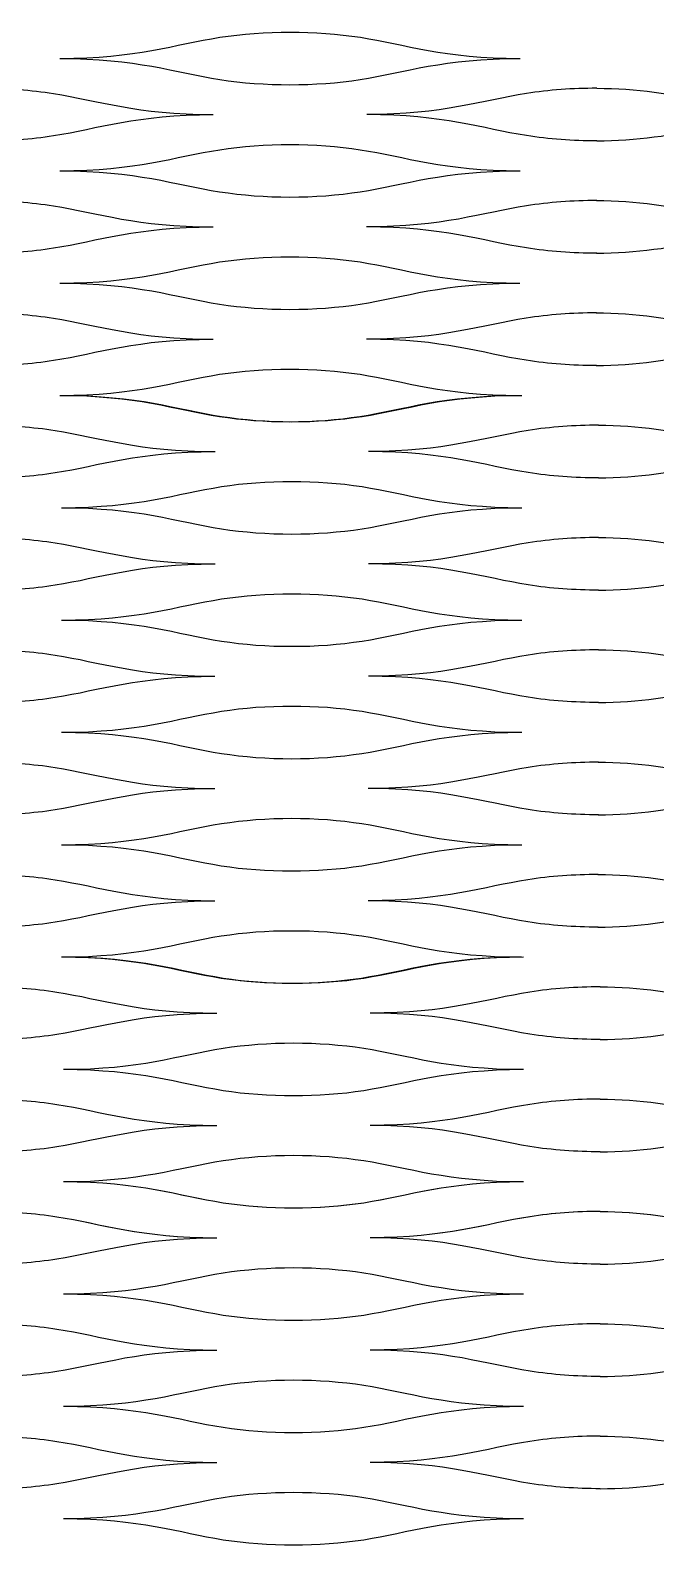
# Model space of a CAD drawing. Header units: millimetres. Extents: x 1 to 583, y -486 to -2.
# Drawn here: x 471.77 to 482.3, y -170.9 to -145.39 of the extents above; entities that cross this region are included whole.
import ezdxf

# ---------------------------------------------------------------- set-up
doc = ezdxf.new("R2010")
doc.units = ezdxf.units.MM
doc.header["$MEASUREMENT"] = 0
doc.layers.add('DEFAULT', color=7, linetype='Continuous')

msp = doc.modelspace()

# ---------------------------------------------------------------- linework, layer by layer
at = {"layer": 'DEFAULT'}
for points, knots in [([(472.273, -145.866), (473.565, -145.866), (474.21, -145.629), (474.963, -145.511), (475.717, -145.393), (476.577, -145.393), (477.331, -145.511), (478.084, -145.629), (478.729, -145.866), (480.021, -145.866)], [0, 0, 0, 0, 1, 1, 1, 2, 2, 2, 3, 3, 3, 3]), ([(472.273, -145.866), (473.565, -145.866), (474.21, -146.102), (474.963, -146.22), (475.716, -146.338), (476.577, -146.338), (477.33, -146.22), (478.083, -146.102), (478.729, -145.866), (480.02, -145.866)], [0, 0, 0, 0, 1, 1, 1, 2, 2, 2, 3, 3, 3, 3]), ([(470.982, -146.368), (471.386, -146.368), (471.789, -146.397), (472.166, -146.456), (472.919, -146.574), (473.565, -146.81), (474.856, -146.81)], [0, 0, 0, 0, 1, 1, 1, 2, 2, 2, 2]), ([(481.311, -146.368), (480.908, -146.368), (480.504, -146.397), (480.128, -146.456), (479.374, -146.574), (478.729, -146.81), (477.438, -146.81)], [0, 0, 0, 0, 1, 1, 1, 2, 2, 2, 2]), ([(481.311, -146.368), (481.976, -146.368), (482.591, -146.467), (483.219, -146.596), (483.734, -146.703), (484.311, -146.81), (485.183, -146.81)], [0, 0, 0, 0, 1, 1, 1, 2, 2, 2, 2]), ([(470.982, -147.253), (471.386, -147.253), (471.789, -147.224), (472.166, -147.165), (472.919, -147.047), (473.565, -146.81), (474.856, -146.81)], [0, 0, 0, 0, 1, 1, 1, 2, 2, 2, 2]), ([(481.311, -147.253), (480.908, -147.253), (480.504, -147.224), (480.128, -147.165), (479.374, -147.047), (478.729, -146.81), (477.438, -146.81)], [0, 0, 0, 0, 1, 1, 1, 2, 2, 2, 2]), ([(481.31, -147.253), (481.975, -147.253), (482.59, -147.154), (483.219, -147.024), (483.734, -146.918), (484.311, -146.81), (485.183, -146.81)], [0, 0, 0, 0, 1, 1, 1, 2, 2, 2, 2]), ([(472.273, -147.755), (473.565, -147.755), (474.21, -147.519), (474.963, -147.401), (475.716, -147.283), (476.577, -147.283), (477.33, -147.401), (478.083, -147.519), (478.729, -147.755), (480.02, -147.755)], [0, 0, 0, 0, 1, 1, 1, 2, 2, 2, 3, 3, 3, 3]), ([(472.273, -147.755), (473.564, -147.755), (474.209, -147.991), (474.962, -148.109), (475.715, -148.227), (476.576, -148.227), (477.329, -148.109), (478.082, -147.991), (478.727, -147.755), (480.018, -147.755)], [0, 0, 0, 0, 1, 1, 1, 2, 2, 2, 3, 3, 3, 3]), ([(470.982, -148.257), (471.386, -148.257), (471.789, -148.286), (472.166, -148.346), (472.919, -148.464), (473.564, -148.7), (474.855, -148.7)], [0, 0, 0, 0, 1, 1, 1, 2, 2, 2, 2]), ([(481.309, -148.257), (480.906, -148.257), (480.502, -148.286), (480.126, -148.346), (479.373, -148.464), (478.727, -148.7), (477.436, -148.7)], [0, 0, 0, 0, 1, 1, 1, 2, 2, 2, 2]), ([(481.308, -148.257), (481.973, -148.257), (482.587, -148.356), (483.216, -148.486), (483.73, -148.592), (484.307, -148.7), (485.178, -148.7)], [0, 0, 0, 0, 1, 1, 1, 2, 2, 2, 2]), ([(470.982, -149.143), (471.386, -149.143), (471.789, -149.113), (472.166, -149.054), (472.919, -148.936), (473.564, -148.7), (474.855, -148.7)], [0, 0, 0, 0, 1, 1, 1, 2, 2, 2, 2]), ([(481.309, -149.143), (480.906, -149.143), (480.502, -149.113), (480.126, -149.054), (479.373, -148.936), (478.727, -148.7), (477.436, -148.7)], [0, 0, 0, 0, 1, 1, 1, 2, 2, 2, 2]), ([(481.306, -149.143), (481.971, -149.143), (482.586, -149.044), (483.215, -148.914), (483.73, -148.807), (484.307, -148.7), (485.178, -148.7)], [0, 0, 0, 0, 1, 1, 1, 2, 2, 2, 2]), ([(472.273, -149.645), (473.564, -149.645), (474.209, -149.408), (474.962, -149.29), (475.715, -149.172), (476.576, -149.172), (477.329, -149.29), (478.082, -149.408), (478.727, -149.645), (480.018, -149.645)], [0, 0, 0, 0, 1, 1, 1, 2, 2, 2, 3, 3, 3, 3]), ([(472.273, -149.645), (473.563, -149.645), (474.208, -149.881), (474.961, -149.999), (475.714, -150.117), (476.574, -150.117), (477.326, -149.999), (478.079, -149.881), (478.724, -149.645), (480.014, -149.645)], [0, 0, 0, 0, 1, 1, 1, 2, 2, 2, 3, 3, 3, 3]), ([(470.982, -150.146), (471.386, -150.146), (471.789, -150.176), (472.165, -150.235), (472.918, -150.353), (473.563, -150.589), (474.853, -150.589)], [0, 0, 0, 0, 1, 1, 1, 2, 2, 2, 2]), ([(481.305, -150.146), (480.901, -150.146), (480.498, -150.176), (480.122, -150.235), (479.369, -150.353), (478.724, -150.589), (477.434, -150.589)], [0, 0, 0, 0, 1, 1, 1, 2, 2, 2, 2]), ([(481.302, -150.146), (481.968, -150.146), (482.581, -150.245), (483.209, -150.375), (483.723, -150.482), (484.299, -150.589), (485.17, -150.589)], [0, 0, 0, 0, 1, 1, 1, 2, 2, 2, 2]), ([(470.982, -151.032), (471.386, -151.032), (471.789, -151.002), (472.165, -150.944), (472.918, -150.825), (473.563, -150.589), (474.853, -150.589)], [0, 0, 0, 0, 1, 1, 1, 2, 2, 2, 2]), ([(481.305, -151.032), (480.901, -151.032), (480.498, -151.002), (480.122, -150.944), (479.369, -150.825), (478.724, -150.589), (477.434, -150.589)], [0, 0, 0, 0, 1, 1, 1, 2, 2, 2, 2]), ([(481.299, -151.032), (481.964, -151.032), (482.578, -150.933), (483.207, -150.803), (483.722, -150.697), (484.299, -150.589), (485.17, -150.589)], [0, 0, 0, 0, 1, 1, 1, 2, 2, 2, 2]), ([(472.273, -151.534), (473.563, -151.534), (474.208, -151.298), (474.961, -151.18), (475.714, -151.062), (476.574, -151.062), (477.326, -151.18), (478.079, -151.298), (478.724, -151.534), (480.014, -151.534)], [0, 0, 0, 0, 1, 1, 1, 2, 2, 2, 3, 3, 3, 3]), ([(472.272, -151.534), (473.561, -151.534), (474.206, -151.77), (474.958, -151.888), (475.71, -152.006), (476.569, -152.006), (477.321, -151.888), (478.073, -151.77), (478.718, -151.534), (480.007, -151.534)], [0, 0, 0, 0, 1, 1, 1, 2, 2, 2, 3, 3, 3, 3]), ([(472.302, -151.534), (473.593, -151.534), (474.239, -151.77), (474.992, -151.888), (475.745, -152.006), (476.606, -152.006), (477.359, -151.888), (478.112, -151.77), (478.758, -151.534), (480.049, -151.534)], [0, 0, 0, 0, 1, 1, 1, 2, 2, 2, 3, 3, 3, 3]), ([(471.011, -152.036), (471.414, -152.036), (471.818, -152.065), (472.194, -152.124), (472.948, -152.243), (473.593, -152.479), (474.885, -152.479)], [0, 0, 0, 0, 1, 1, 1, 2, 2, 2, 2]), ([(481.34, -152.036), (480.937, -152.036), (480.533, -152.065), (480.157, -152.124), (479.404, -152.243), (478.758, -152.479), (477.467, -152.479)], [0, 0, 0, 0, 1, 1, 1, 2, 2, 2, 2]), ([(481.34, -152.036), (482.006, -152.036), (482.621, -152.135), (483.25, -152.265), (483.765, -152.371), (484.342, -152.479), (485.214, -152.479)], [0, 0, 0, 0, 1, 1, 1, 2, 2, 2, 2]), ([(471.011, -152.922), (471.414, -152.922), (471.818, -152.892), (472.194, -152.833), (472.948, -152.715), (473.593, -152.479), (474.885, -152.479)], [0, 0, 0, 0, 1, 1, 1, 2, 2, 2, 2]), ([(481.34, -152.922), (480.937, -152.922), (480.533, -152.892), (480.157, -152.833), (479.404, -152.715), (478.758, -152.479), (477.467, -152.479)], [0, 0, 0, 0, 1, 1, 1, 2, 2, 2, 2]), ([(481.34, -152.922), (482.006, -152.922), (482.621, -152.822), (483.25, -152.693), (483.765, -152.586), (484.342, -152.479), (485.214, -152.479)], [0, 0, 0, 0, 1, 1, 1, 2, 2, 2, 2]), ([(472.302, -153.423), (473.593, -153.423), (474.239, -153.187), (474.992, -153.069), (475.745, -152.951), (476.606, -152.951), (477.359, -153.069), (478.112, -153.187), (478.758, -153.423), (480.049, -153.423)], [0, 0, 0, 0, 1, 1, 1, 2, 2, 2, 3, 3, 3, 3]), ([(472.302, -153.423), (473.593, -153.423), (474.239, -153.66), (474.992, -153.778), (475.745, -153.896), (476.606, -153.896), (477.359, -153.778), (478.112, -153.66), (478.758, -153.423), (480.049, -153.423)], [0, 0, 0, 0, 1, 1, 1, 2, 2, 2, 3, 3, 3, 3]), ([(471.011, -153.925), (471.414, -153.925), (471.818, -153.955), (472.194, -154.014), (472.948, -154.132), (473.593, -154.368), (474.885, -154.368)], [0, 0, 0, 0, 1, 1, 1, 2, 2, 2, 2]), ([(481.34, -153.925), (480.937, -153.925), (480.533, -153.955), (480.157, -154.014), (479.404, -154.132), (478.758, -154.368), (477.467, -154.368)], [0, 0, 0, 0, 1, 1, 1, 2, 2, 2, 2]), ([(481.34, -153.925), (482.006, -153.925), (482.62, -154.024), (483.25, -154.154), (483.764, -154.261), (484.342, -154.368), (485.213, -154.368)], [0, 0, 0, 0, 1, 1, 1, 2, 2, 2, 2]), ([(471.011, -154.811), (471.414, -154.811), (471.818, -154.781), (472.194, -154.722), (472.948, -154.604), (473.593, -154.368), (474.885, -154.368)], [0, 0, 0, 0, 1, 1, 1, 2, 2, 2, 2]), ([(481.34, -154.811), (480.937, -154.811), (480.533, -154.781), (480.157, -154.722), (479.404, -154.604), (478.758, -154.368), (477.467, -154.368)], [0, 0, 0, 0, 1, 1, 1, 2, 2, 2, 2]), ([(481.34, -154.811), (482.006, -154.811), (482.62, -154.712), (483.249, -154.582), (483.764, -154.476), (484.342, -154.368), (485.213, -154.368)], [0, 0, 0, 0, 1, 1, 1, 2, 2, 2, 2]), ([(472.302, -155.313), (473.593, -155.313), (474.239, -155.077), (474.992, -154.959), (475.745, -154.841), (476.606, -154.841), (477.359, -154.959), (478.112, -155.077), (478.758, -155.313), (480.049, -155.313)], [0, 0, 0, 0, 1, 1, 1, 2, 2, 2, 3, 3, 3, 3]), ([(472.302, -155.313), (473.593, -155.313), (474.239, -155.549), (474.992, -155.667), (475.745, -155.785), (476.606, -155.785), (477.359, -155.667), (478.112, -155.549), (478.758, -155.313), (480.049, -155.313)], [0, 0, 0, 0, 1, 1, 1, 2, 2, 2, 3, 3, 3, 3]), ([(471.011, -155.815), (471.414, -155.815), (471.818, -155.844), (472.194, -155.903), (472.948, -156.021), (473.593, -156.258), (474.884, -156.258)], [0, 0, 0, 0, 1, 1, 1, 2, 2, 2, 2]), ([(481.34, -155.815), (480.936, -155.815), (480.533, -155.844), (480.156, -155.903), (479.403, -156.021), (478.758, -156.258), (477.466, -156.258)], [0, 0, 0, 0, 1, 1, 1, 2, 2, 2, 2]), ([(481.339, -155.815), (482.005, -155.815), (482.619, -155.914), (483.248, -156.044), (483.763, -156.15), (484.34, -156.258), (485.212, -156.258)], [0, 0, 0, 0, 1, 1, 1, 2, 2, 2, 2]), ([(471.011, -156.7), (471.414, -156.7), (471.818, -156.671), (472.194, -156.612), (472.948, -156.494), (473.593, -156.258), (474.884, -156.258)], [0, 0, 0, 0, 1, 1, 1, 2, 2, 2, 2]), ([(481.34, -156.7), (480.936, -156.7), (480.533, -156.671), (480.156, -156.612), (479.403, -156.494), (478.758, -156.258), (477.466, -156.258)], [0, 0, 0, 0, 1, 1, 1, 2, 2, 2, 2]), ([(481.338, -156.7), (482.004, -156.7), (482.618, -156.601), (483.248, -156.471), (483.763, -156.365), (484.34, -156.258), (485.212, -156.258)], [0, 0, 0, 0, 1, 1, 1, 2, 2, 2, 2]), ([(472.302, -157.202), (473.593, -157.202), (474.239, -156.966), (474.992, -156.848), (475.745, -156.73), (476.606, -156.73), (477.359, -156.848), (478.112, -156.966), (478.758, -157.202), (480.049, -157.202)], [0, 0, 0, 0, 1, 1, 1, 2, 2, 2, 3, 3, 3, 3]), ([(472.302, -157.202), (473.593, -157.202), (474.238, -157.438), (474.991, -157.557), (475.744, -157.675), (476.605, -157.675), (477.358, -157.557), (478.111, -157.438), (478.756, -157.202), (480.047, -157.202)], [0, 0, 0, 0, 1, 1, 1, 2, 2, 2, 3, 3, 3, 3]), ([(471.011, -157.704), (471.414, -157.704), (471.818, -157.734), (472.194, -157.793), (472.947, -157.911), (473.593, -158.147), (474.884, -158.147)], [0, 0, 0, 0, 1, 1, 1, 2, 2, 2, 2]), ([(481.338, -157.704), (480.934, -157.704), (480.531, -157.734), (480.154, -157.793), (479.401, -157.911), (478.756, -158.147), (477.465, -158.147)], [0, 0, 0, 0, 1, 1, 1, 2, 2, 2, 2]), ([(481.336, -157.704), (482.002, -157.704), (482.616, -157.803), (483.245, -157.933), (483.759, -158.039), (484.336, -158.147), (485.207, -158.147)], [0, 0, 0, 0, 1, 1, 1, 2, 2, 2, 2]), ([(471.011, -158.59), (471.414, -158.59), (471.818, -158.56), (472.194, -158.501), (472.947, -158.383), (473.593, -158.147), (474.884, -158.147)], [0, 0, 0, 0, 1, 1, 1, 2, 2, 2, 2]), ([(481.338, -158.59), (480.934, -158.59), (480.531, -158.56), (480.154, -158.501), (479.401, -158.383), (478.756, -158.147), (477.465, -158.147)], [0, 0, 0, 0, 1, 1, 1, 2, 2, 2, 2]), ([(481.334, -158.59), (482, -158.59), (482.614, -158.491), (483.243, -158.361), (483.758, -158.255), (484.336, -158.147), (485.207, -158.147)], [0, 0, 0, 0, 1, 1, 1, 2, 2, 2, 2]), ([(472.302, -159.092), (473.593, -159.092), (474.238, -158.856), (474.991, -158.737), (475.744, -158.619), (476.605, -158.619), (477.358, -158.737), (478.111, -158.856), (478.756, -159.092), (480.047, -159.092)], [0, 0, 0, 0, 1, 1, 1, 2, 2, 2, 3, 3, 3, 3]), ([(472.301, -159.092), (473.592, -159.092), (474.237, -159.328), (474.989, -159.446), (475.742, -159.564), (476.602, -159.564), (477.355, -159.446), (478.108, -159.328), (478.753, -159.092), (480.043, -159.092)], [0, 0, 0, 0, 1, 1, 1, 2, 2, 2, 3, 3, 3, 3]), ([(471.011, -159.594), (471.414, -159.594), (471.817, -159.623), (472.194, -159.682), (472.946, -159.8), (473.592, -160.036), (474.882, -160.036)], [0, 0, 0, 0, 1, 1, 1, 2, 2, 2, 2]), ([(481.333, -159.594), (480.93, -159.594), (480.527, -159.623), (480.15, -159.682), (479.398, -159.8), (478.753, -160.036), (477.462, -160.036)], [0, 0, 0, 0, 1, 1, 1, 2, 2, 2, 2]), ([(481.331, -159.594), (481.996, -159.594), (482.61, -159.693), (483.238, -159.822), (483.752, -159.929), (484.328, -160.036), (485.198, -160.036)], [0, 0, 0, 0, 1, 1, 1, 2, 2, 2, 2]), ([(471.011, -160.479), (471.414, -160.479), (471.817, -160.45), (472.194, -160.391), (472.946, -160.273), (473.592, -160.036), (474.882, -160.036)], [0, 0, 0, 0, 1, 1, 1, 2, 2, 2, 2]), ([(481.333, -160.479), (480.93, -160.479), (480.527, -160.45), (480.15, -160.391), (479.398, -160.273), (478.753, -160.036), (477.462, -160.036)], [0, 0, 0, 0, 1, 1, 1, 2, 2, 2, 2]), ([(481.327, -160.479), (481.992, -160.479), (482.606, -160.38), (483.235, -160.25), (483.75, -160.144), (484.328, -160.036), (485.198, -160.036)], [0, 0, 0, 0, 1, 1, 1, 2, 2, 2, 2]), ([(472.301, -160.981), (473.592, -160.981), (474.237, -160.745), (474.989, -160.627), (475.742, -160.509), (476.602, -160.509), (477.355, -160.627), (478.108, -160.745), (478.753, -160.981), (480.043, -160.981)], [0, 0, 0, 0, 1, 1, 1, 2, 2, 2, 3, 3, 3, 3]), ([(472.3, -160.981), (473.589, -160.981), (474.234, -161.217), (474.986, -161.335), (475.738, -161.453), (476.598, -161.453), (477.35, -161.335), (478.102, -161.217), (478.747, -160.981), (480.036, -160.981)], [0, 0, 0, 0, 1, 1, 1, 2, 2, 2, 3, 3, 3, 3]), ([(472.331, -160.981), (473.622, -160.981), (474.268, -161.217), (475.021, -161.335), (475.774, -161.454), (476.635, -161.454), (477.388, -161.335), (478.141, -161.217), (478.787, -160.981), (480.078, -160.981)], [0, 0, 0, 0, 1, 1, 1, 2, 2, 2, 3, 3, 3, 3]), ([(471.04, -161.483), (471.443, -161.483), (471.847, -161.513), (472.223, -161.572), (472.976, -161.69), (473.622, -161.926), (474.913, -161.926)], [0, 0, 0, 0, 1, 1, 1, 2, 2, 2, 2]), ([(481.369, -161.483), (480.966, -161.483), (480.562, -161.513), (480.185, -161.572), (479.432, -161.69), (478.787, -161.926), (477.495, -161.926)], [0, 0, 0, 0, 1, 1, 1, 2, 2, 2, 2]), ([(481.369, -161.483), (482.035, -161.483), (482.649, -161.582), (483.278, -161.712), (483.793, -161.818), (484.371, -161.926), (485.243, -161.926)], [0, 0, 0, 0, 1, 1, 1, 2, 2, 2, 2]), ([(471.04, -162.369), (471.443, -162.369), (471.847, -162.339), (472.223, -162.28), (472.976, -162.162), (473.622, -161.926), (474.913, -161.926)], [0, 0, 0, 0, 1, 1, 1, 2, 2, 2, 2]), ([(481.369, -162.369), (480.966, -162.369), (480.562, -162.339), (480.185, -162.28), (479.432, -162.162), (478.787, -161.926), (477.495, -161.926)], [0, 0, 0, 0, 1, 1, 1, 2, 2, 2, 2]), ([(481.369, -162.369), (482.035, -162.369), (482.649, -162.27), (483.278, -162.14), (483.793, -162.034), (484.371, -161.926), (485.243, -161.926)], [0, 0, 0, 0, 1, 1, 1, 2, 2, 2, 2]), ([(472.331, -162.871), (473.622, -162.871), (474.268, -162.634), (475.021, -162.516), (475.774, -162.398), (476.635, -162.398), (477.388, -162.516), (478.141, -162.634), (478.787, -162.871), (480.078, -162.871)], [0, 0, 0, 0, 1, 1, 1, 2, 2, 2, 3, 3, 3, 3]), ([(472.331, -162.871), (473.622, -162.871), (474.268, -163.107), (475.021, -163.225), (475.774, -163.343), (476.635, -163.343), (477.388, -163.225), (478.141, -163.107), (478.787, -162.871), (480.078, -162.871)], [0, 0, 0, 0, 1, 1, 1, 2, 2, 2, 3, 3, 3, 3]), ([(471.04, -163.372), (471.443, -163.372), (471.847, -163.402), (472.223, -163.461), (472.976, -163.579), (473.622, -163.815), (474.913, -163.815)], [0, 0, 0, 0, 1, 1, 1, 2, 2, 2, 2]), ([(481.369, -163.372), (480.965, -163.372), (480.562, -163.402), (480.185, -163.461), (479.432, -163.579), (478.787, -163.815), (477.495, -163.815)], [0, 0, 0, 0, 1, 1, 1, 2, 2, 2, 2]), ([(481.369, -163.372), (482.034, -163.372), (482.649, -163.472), (483.278, -163.601), (483.793, -163.708), (484.37, -163.815), (485.242, -163.815)], [0, 0, 0, 0, 1, 1, 1, 2, 2, 2, 2]), ([(471.04, -164.258), (471.443, -164.258), (471.847, -164.229), (472.223, -164.17), (472.976, -164.052), (473.622, -163.815), (474.913, -163.815)], [0, 0, 0, 0, 1, 1, 1, 2, 2, 2, 2]), ([(481.369, -164.258), (480.965, -164.258), (480.562, -164.229), (480.185, -164.17), (479.432, -164.052), (478.787, -163.815), (477.495, -163.815)], [0, 0, 0, 0, 1, 1, 1, 2, 2, 2, 2]), ([(481.368, -164.258), (482.034, -164.258), (482.649, -164.159), (483.278, -164.029), (483.793, -163.923), (484.37, -163.815), (485.242, -163.815)], [0, 0, 0, 0, 1, 1, 1, 2, 2, 2, 2]), ([(472.331, -164.76), (473.622, -164.76), (474.268, -164.524), (475.021, -164.406), (475.774, -164.288), (476.635, -164.288), (477.388, -164.406), (478.141, -164.524), (478.787, -164.76), (480.078, -164.76)], [0, 0, 0, 0, 1, 1, 1, 2, 2, 2, 3, 3, 3, 3]), ([(472.331, -164.76), (473.622, -164.76), (474.267, -164.996), (475.02, -165.114), (475.774, -165.232), (476.634, -165.232), (477.387, -165.114), (478.141, -164.996), (478.786, -164.76), (480.077, -164.76)], [0, 0, 0, 0, 1, 1, 1, 2, 2, 2, 3, 3, 3, 3]), ([(472.332, -164.76), (473.623, -164.76), (474.269, -164.996), (475.022, -165.114), (475.775, -165.232), (476.636, -165.232), (477.389, -165.114), (478.142, -164.996), (478.788, -164.76), (480.079, -164.76)], [0, 0, 0, 0, 1, 1, 1, 2, 2, 2, 3, 3, 3, 3]), ([(471.04, -165.262), (471.443, -165.262), (471.847, -165.291), (472.223, -165.35), (472.976, -165.469), (473.622, -165.705), (474.913, -165.705)], [0, 0, 0, 0, 1, 1, 1, 2, 2, 2, 2]), ([(471.041, -165.262), (471.444, -165.262), (471.848, -165.291), (472.224, -165.35), (472.978, -165.469), (473.623, -165.705), (474.914, -165.705)], [0, 0, 0, 0, 1, 1, 1, 2, 2, 2, 2]), ([(481.368, -165.262), (480.965, -165.262), (480.561, -165.291), (480.185, -165.35), (479.432, -165.469), (478.786, -165.705), (477.495, -165.705)], [0, 0, 0, 0, 1, 1, 1, 2, 2, 2, 2]), ([(481.37, -165.262), (480.967, -165.262), (480.563, -165.291), (480.187, -165.35), (479.434, -165.469), (478.788, -165.705), (477.497, -165.705)], [0, 0, 0, 0, 1, 1, 1, 2, 2, 2, 2]), ([(481.368, -165.262), (482.033, -165.262), (482.648, -165.361), (483.277, -165.491), (483.792, -165.597), (484.369, -165.705), (485.24, -165.705)], [0, 0, 0, 0, 1, 1, 1, 2, 2, 2, 2]), ([(481.37, -165.262), (482.036, -165.262), (482.65, -165.361), (483.28, -165.491), (483.795, -165.597), (484.372, -165.705), (485.244, -165.705)], [0, 0, 0, 0, 1, 1, 1, 2, 2, 2, 2]), ([(471.041, -166.148), (471.444, -166.148), (471.848, -166.118), (472.224, -166.059), (472.978, -165.941), (473.623, -165.705), (474.914, -165.705)], [0, 0, 0, 0, 1, 1, 1, 2, 2, 2, 2]), ([(481.37, -166.148), (480.967, -166.148), (480.563, -166.118), (480.187, -166.059), (479.434, -165.941), (478.788, -165.705), (477.497, -165.705)], [0, 0, 0, 0, 1, 1, 1, 2, 2, 2, 2]), ([(481.37, -166.148), (482.036, -166.148), (482.65, -166.049), (483.28, -165.919), (483.795, -165.812), (484.372, -165.705), (485.244, -165.705)], [0, 0, 0, 0, 1, 1, 1, 2, 2, 2, 2]), ([(472.332, -166.649), (473.623, -166.649), (474.269, -166.413), (475.022, -166.295), (475.775, -166.177), (476.636, -166.177), (477.389, -166.295), (478.142, -166.413), (478.788, -166.649), (480.079, -166.649)], [0, 0, 0, 0, 1, 1, 1, 2, 2, 2, 3, 3, 3, 3]), ([(472.332, -166.649), (473.623, -166.649), (474.269, -166.886), (475.022, -167.004), (475.775, -167.122), (476.636, -167.122), (477.389, -167.004), (478.142, -166.886), (478.788, -166.649), (480.079, -166.649)], [0, 0, 0, 0, 1, 1, 1, 2, 2, 2, 3, 3, 3, 3]), ([(471.041, -167.151), (471.444, -167.151), (471.848, -167.181), (472.224, -167.24), (472.978, -167.358), (473.623, -167.594), (474.914, -167.594)], [0, 0, 0, 0, 1, 1, 1, 2, 2, 2, 2]), ([(481.37, -167.151), (480.967, -167.151), (480.563, -167.181), (480.187, -167.24), (479.433, -167.358), (478.788, -167.594), (477.497, -167.594)], [0, 0, 0, 0, 1, 1, 1, 2, 2, 2, 2]), ([(481.37, -167.151), (482.036, -167.151), (482.65, -167.25), (483.279, -167.38), (483.794, -167.487), (484.372, -167.594), (485.243, -167.594)], [0, 0, 0, 0, 1, 1, 1, 2, 2, 2, 2]), ([(471.041, -168.037), (471.444, -168.037), (471.848, -168.007), (472.224, -167.948), (472.978, -167.83), (473.623, -167.594), (474.914, -167.594)], [0, 0, 0, 0, 1, 1, 1, 2, 2, 2, 2]), ([(481.37, -168.037), (480.967, -168.037), (480.563, -168.007), (480.187, -167.948), (479.433, -167.83), (478.788, -167.594), (477.497, -167.594)], [0, 0, 0, 0, 1, 1, 1, 2, 2, 2, 2]), ([(481.37, -168.037), (482.035, -168.037), (482.65, -167.938), (483.279, -167.808), (483.794, -167.702), (484.372, -167.594), (485.243, -167.594)], [0, 0, 0, 0, 1, 1, 1, 2, 2, 2, 2]), ([(472.332, -168.539), (473.623, -168.539), (474.269, -168.303), (475.022, -168.185), (475.775, -168.067), (476.636, -168.067), (477.389, -168.185), (478.142, -168.303), (478.788, -168.539), (480.079, -168.539)], [0, 0, 0, 0, 1, 1, 1, 2, 2, 2, 3, 3, 3, 3]), ([(472.332, -168.539), (473.623, -168.539), (474.269, -168.775), (475.022, -168.893), (475.775, -169.011), (476.636, -169.011), (477.389, -168.893), (478.142, -168.775), (478.787, -168.539), (480.078, -168.539)], [0, 0, 0, 0, 1, 1, 1, 2, 2, 2, 3, 3, 3, 3]), ([(471.041, -169.041), (471.444, -169.041), (471.848, -169.07), (472.224, -169.129), (472.978, -169.247), (473.623, -169.484), (474.914, -169.484)], [0, 0, 0, 0, 1, 1, 1, 2, 2, 2, 2]), ([(481.369, -169.041), (480.966, -169.041), (480.563, -169.07), (480.186, -169.129), (479.433, -169.247), (478.787, -169.484), (477.496, -169.484)], [0, 0, 0, 0, 1, 1, 1, 2, 2, 2, 2]), ([(481.369, -169.041), (482.035, -169.041), (482.649, -169.14), (483.278, -169.27), (483.793, -169.376), (484.37, -169.484), (485.241, -169.484)], [0, 0, 0, 0, 1, 1, 1, 2, 2, 2, 2]), ([(471.041, -169.926), (471.444, -169.926), (471.848, -169.897), (472.224, -169.838), (472.978, -169.72), (473.623, -169.484), (474.914, -169.484)], [0, 0, 0, 0, 1, 1, 1, 2, 2, 2, 2]), ([(481.369, -169.926), (480.966, -169.926), (480.563, -169.897), (480.186, -169.838), (479.433, -169.72), (478.787, -169.484), (477.496, -169.484)], [0, 0, 0, 0, 1, 1, 1, 2, 2, 2, 2]), ([(481.368, -169.926), (482.034, -169.926), (482.648, -169.827), (483.277, -169.697), (483.792, -169.591), (484.37, -169.484), (485.241, -169.484)], [0, 0, 0, 0, 1, 1, 1, 2, 2, 2, 2]), ([(472.332, -170.428), (473.623, -170.428), (474.269, -170.192), (475.022, -170.074), (475.775, -169.956), (476.636, -169.956), (477.389, -170.074), (478.142, -170.192), (478.787, -170.428), (480.078, -170.428)], [0, 0, 0, 0, 1, 1, 1, 2, 2, 2, 3, 3, 3, 3]), ([(472.332, -170.428), (473.622, -170.428), (474.268, -170.664), (475.021, -170.783), (475.774, -170.901), (476.634, -170.901), (477.388, -170.783), (478.141, -170.664), (478.786, -170.428), (480.077, -170.428)], [0, 0, 0, 0, 1, 1, 1, 2, 2, 2, 3, 3, 3, 3])]:
    msp.add_open_spline(points, degree=3, knots=knots, dxfattribs=at)

doc.saveas('drawing.dxf')
